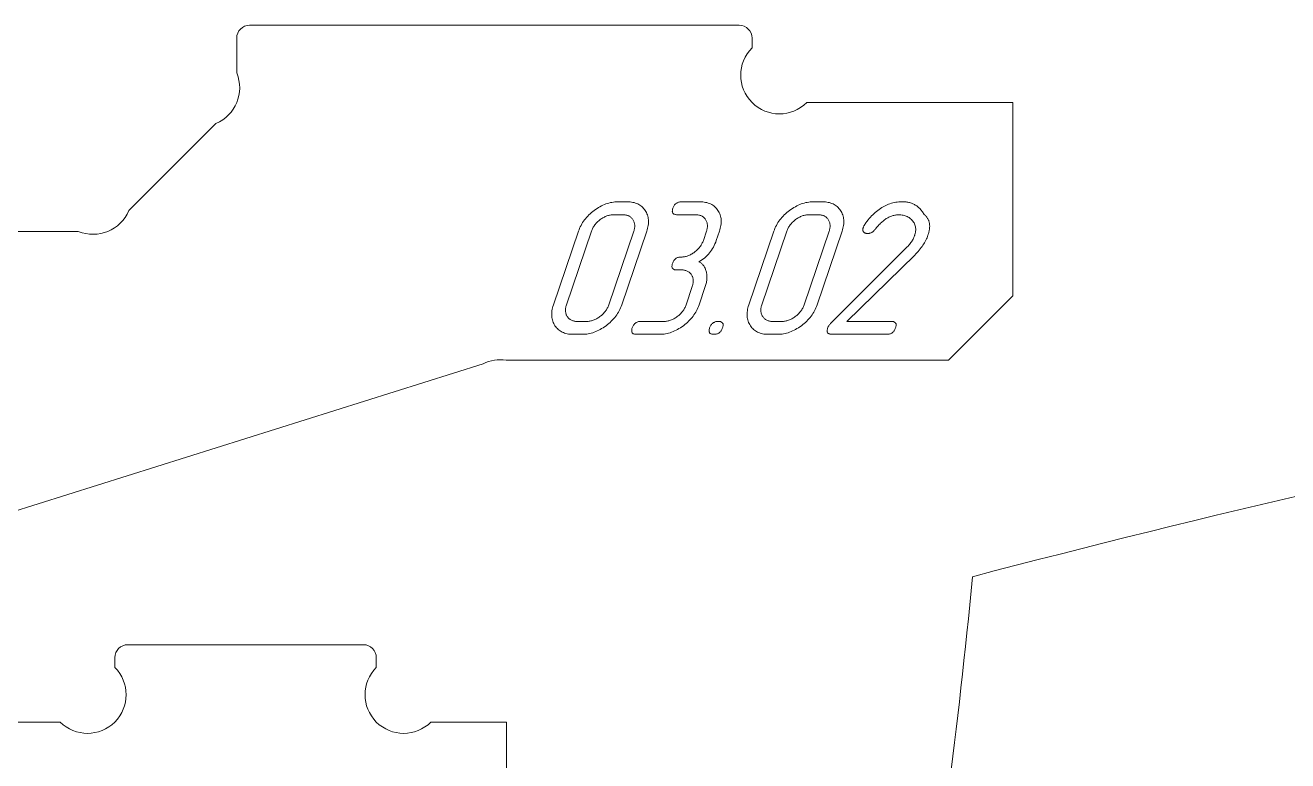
# Model space of a CAD drawing. Header units: millimetres. Extents: x 14 to 1461, y -733 to -10.
# Drawn here: x 789.1 to 887.1, y -77.3 to -20.2 of the extents above; entities that cross this region are included whole.
import ezdxf

# ---------------------------------------------------------------- set-up
doc = ezdxf.new("R2010")
doc.units = ezdxf.units.MM
doc.layers.add('Cut', color=7, linetype='Continuous', lineweight=0)
doc.layers.add('Mark', color=7, linetype='Continuous', lineweight=0)

msp = doc.modelspace()

# ---------------------------------------------------------------- linework, layer by layer
at = {"layer": 'Cut'}
msp.add_lwpolyline([(782.745297, -36.177623), (793.219308, -36.177623, 0.414213562), (797.138997, -34.554035), (803.891801, -27.801231, 0.414213562), (805.515389, -23.881542), (805.515389, -21.177653, -0.414213562), (806.515387, -20.177655), (844.515311, -20.177655, -0.414213562), (845.515309, -21.177653), (845.515309, -21.935002, 1), (849.75795, -26.177643), (865.765268, -26.177643), (865.765268, -41.177613), (860.765278, -46.177603), (826.426587, -46.177603, 0.153655347), (824.646147, -46.451177), (730.199296, -76.177543)], format="xyb", dxfattribs=at)
msp.add_lwpolyline([(860.973497, -77.970618), (861.104454, -76.920118), (861.233575, -75.866773), (861.360821, -74.810531), (861.486153, -73.751339), (861.609532, -72.689144), (861.73092, -71.623894), (861.850277, -70.555536), (861.967565, -69.484019), (862.082745, -68.40929), (862.195777, -67.331296), (862.306624, -66.249985), (862.415246, -65.165304), (862.521605, -64.077202), (862.625661, -62.985625), (864.317629, -62.542691), (866.014808, -62.101559), (867.717244, -61.662249), (869.424992, -61.224792), (871.138142, -60.789265), (872.856797, -60.35576), (874.581058, -59.924368), (876.311029, -59.495182), (878.046811, -59.068294), (879.788507, -58.643795), (881.53622, -58.221777), (883.290051, -57.802334), (885.050103, -57.385555), (886.816478, -56.971534), (888.589278, -56.560362)], dxfattribs=at)
msp.add_lwpolyline([(785.952609, -74.266752), (791.809947, -74.266752, 1), (796.052588, -70.024111), (796.052588, -69.266762, -0.414213562), (797.052586, -68.266764), (815.35255, -68.266764, -0.414213562), (816.352548, -69.266762), (816.352548, -70.024111, 1), (820.595189, -74.266752), (826.452528, -74.266752), (826.452528, -207.766485), (820.595189, -207.766485, 1), (816.352548, -212.009126), (816.352548, -212.766475, -0.414213562), (815.35255, -213.766473), (797.052586, -213.766473, -0.414213562), (796.052588, -212.766475), (796.052588, -212.009126, 1), (791.809947, -207.766485), (785.952609, -207.766485)], format="xyb", close=True, dxfattribs=at)
at = {"layer": 'Mark'}
for points in [[(835.819816, -33.884097), (835.105532, -33.884097), (834.987474, -33.886714), (834.869795, -33.894564), (834.752494, -33.907647), (834.635573, -33.925964), (834.51903, -33.949514), (834.402866, -33.978297), (834.287081, -34.012313), (834.171675, -34.051563), (834.056648, -34.096046), (833.942, -34.145763), (833.82773, -34.200713), (833.713839, -34.260896), (833.600327, -34.326312), (833.487194, -34.396962), (833.37444, -34.472845), (833.262065, -34.553962), (833.152129, -34.638773), (833.046692, -34.725742), (832.945755, -34.814868), (832.849318, -34.906151), (832.75738, -34.999592), (832.669942, -35.095189), (832.587004, -35.192944), (832.508565, -35.292855), (832.434625, -35.394924), (832.365186, -35.49915), (832.300245, -35.605533), (832.239805, -35.714074), (832.183864, -35.824771), (832.132422, -35.937626), (832.085481, -36.052638), (832.043038, -36.169807), (830.101078, -41.884081), (830.063785, -42.001516), (830.032458, -42.116768), (830.007097, -42.229836), (829.987703, -42.340721), (829.974274, -42.449422), (829.966812, -42.555941), (829.965316, -42.660276), (829.969786, -42.762427), (829.980223, -42.862396), (829.996625, -42.960181), (830.018994, -43.055783), (830.047329, -43.149201), (830.08163, -43.240436), (830.121897, -43.329488), (830.16813, -43.416357), (830.22033, -43.501042), (830.277492, -43.582023), (830.338613, -43.65778), (830.403693, -43.728312), (830.472732, -43.79362), (830.545731, -43.853703), (830.622688, -43.908561), (830.703604, -43.958194), (830.788479, -44.002604), (830.877313, -44.041788), (830.970106, -44.075748), (831.066858, -44.104483), (831.167569, -44.127994), (831.272239, -44.14628), (831.380868, -44.159342), (831.493456, -44.167178), (831.610003, -44.169791), (832.324288, -44.169791), (832.443793, -44.167184), (832.562829, -44.159365), (832.681396, -44.146333), (832.799493, -44.128088), (832.91712, -44.10463), (833.034278, -44.07596), (833.150966, -44.042076), (833.267185, -44.00298), (833.382934, -43.958671), (833.498214, -43.909149), (833.613024, -43.854415), (833.727365, -43.794467), (833.841236, -43.729307), (833.954637, -43.658934), (834.067569, -43.583348), (834.180032, -43.502549), (834.290015, -43.418034), (834.395509, -43.331301), (834.496514, -43.242349), (834.59303, -43.151179), (834.685056, -43.05779), (834.772594, -42.962182), (834.855642, -42.864356), (834.934202, -42.764311), (835.008272, -42.662047), (835.077853, -42.557565), (835.142945, -42.450864), (835.203547, -42.341945), (835.259661, -42.230807), (835.311286, -42.11745), (835.358421, -42.001875), (835.401067, -41.884081), (837.343028, -36.169807), (837.380347, -36.052279), (837.41167, -35.936943), (837.436996, -35.8238), (837.456326, -35.71285), (837.469659, -35.604092), (837.476995, -35.497526), (837.478334, -35.393153), (837.473677, -35.290972), (837.463023, -35.190984), (837.446373, -35.093188), (837.423725, -34.997585), (837.395082, -34.904174), (837.360441, -34.812955), (837.319804, -34.72393), (837.27317, -34.637096), (837.220539, -34.552455), (837.162915, -34.471521), (837.101302, -34.395809), (837.035699, -34.325318), (836.966107, -34.260048), (836.892525, -34.200001), (836.814953, -34.145174), (836.733393, -34.09557), (836.647842, -34.051187), (836.558302, -34.012025), (836.464773, -33.978085), (836.367254, -33.949366), (836.265745, -33.925869), (836.160247, -33.907594), (836.05076, -33.89454), (835.937283, -33.886708)], [(839.673492, -39.169801), (840.030634, -39.169801), (840.095831, -39.171276), (840.158832, -39.175702), (840.219638, -39.183078), (840.278248, -39.193406), (840.334663, -39.206683), (840.388882, -39.222912), (840.440905, -39.242091), (840.490733, -39.26422), (840.538366, -39.2893), (840.583803, -39.317331), (840.627045, -39.348313), (840.668091, -39.382245), (840.706941, -39.419127), (840.743596, -39.45896), (840.778056, -39.501744), (840.81032, -39.547479), (840.839808, -39.595285), (840.86594, -39.644284), (840.888716, -39.694475), (840.908136, -39.74586), (840.9242, -39.798437), (840.936908, -39.852207), (840.94626, -39.90717), (840.952256, -39.963326), (840.954896, -40.020674), (840.954179, -40.079216), (840.950107, -40.13895), (840.942679, -40.199877), (840.931894, -40.261997), (840.917754, -40.325309), (840.900257, -40.389814), (840.879405, -40.455512), (840.393914, -41.884081), (840.370022, -41.950045), (840.343603, -42.01479), (840.314657, -42.078316), (840.283183, -42.140624), (840.249182, -42.201712), (840.212653, -42.261581), (840.173598, -42.320231), (840.132015, -42.377663), (840.087904, -42.433875), (840.041267, -42.488869), (839.992102, -42.542643), (839.94041, -42.595199), (839.886191, -42.646535), (839.829444, -42.696653), (839.77017, -42.745551), (839.708369, -42.793231), (839.645194, -42.83883), (839.581801, -42.881488), (839.518187, -42.921203), (839.454355, -42.957977), (839.390303, -42.991808), (839.326032, -43.022698), (839.261542, -43.050646), (839.196833, -43.075652), (839.131904, -43.097716), (839.066756, -43.116839), (839.001388, -43.133019), (838.935801, -43.146258), (838.869995, -43.156554), (838.80397, -43.163909), (838.737726, -43.168322), (838.671262, -43.169793), (836.885551, -43.169793), (836.824341, -43.171746), (836.76571, -43.177605), (836.709658, -43.187371), (836.656185, -43.201043), (836.605291, -43.218621), (836.556977, -43.240105), (836.511241, -43.265496), (836.468085, -43.294792), (836.427508, -43.327996), (836.38951, -43.365105), (836.354092, -43.40612), (836.321252, -43.451042), (836.290992, -43.49987), (836.263311, -43.552604), (836.238209, -43.609245), (836.215686, -43.669792), (836.197056, -43.730339), (836.18366, -43.786979), (836.175499, -43.839713), (836.172571, -43.888541), (836.174878, -43.933463), (836.182419, -43.974479), (836.195194, -44.011588), (836.213203, -44.044791), (836.236446, -44.074088), (836.264924, -44.099478), (836.298636, -44.120963), (836.337582, -44.138541), (836.381762, -44.152213), (836.431177, -44.161978), (836.485825, -44.167838), (836.545708, -44.169791), (838.331419, -44.169791), (838.450937, -44.167184), (838.569955, -44.159363), (838.688473, -44.146329), (838.806491, -44.128081), (838.924009, -44.10462), (839.041027, -44.075944), (839.157545, -44.042055), (839.273562, -44.002952), (839.38908, -43.958636), (839.504098, -43.909106), (839.618615, -43.854362), (839.732633, -43.794404), (839.846151, -43.729233), (839.959168, -43.658848), (840.071685, -43.58325), (840.183703, -43.502437), (840.29324, -43.41791), (840.398317, -43.331167), (840.498933, -43.242208), (840.595089, -43.151032), (840.686785, -43.057641), (840.774021, -42.962034), (840.856796, -42.864211), (840.93511, -42.764171), (841.008965, -42.661916), (841.078359, -42.557445), (841.143292, -42.450758), (841.203766, -42.341854), (841.259779, -42.230735), (841.311331, -42.1174), (841.358423, -42.001848), (841.401055, -41.884081), (841.886545, -40.455512), (841.912111, -40.376457), (841.934848, -40.298107), (841.954754, -40.220464), (841.971831, -40.143526), (841.986077, -40.067294), (841.997494, -39.991767), (842.006081, -39.916947), (842.011838, -39.842832), (842.014765, -39.769424), (842.014863, -39.696721), (842.01213, -39.624723), (842.006568, -39.553432), (841.998176, -39.482847), (841.986954, -39.412967), (841.972902, -39.343793), (841.956021, -39.275325), (841.936658, -39.208563), (841.915161, -39.144509), (841.891532, -39.083161), (841.865769, -39.02452), (841.837873, -38.968586), (841.807844, -38.915359), (841.775682, -38.864839), (841.741386, -38.817025), (841.704958, -38.771919), (841.666396, -38.729519), (841.625701, -38.689827), (841.582873, -38.652841), (841.537912, -38.618562), (841.490818, -38.58699), (841.44159, -38.558125), (841.390229, -38.531967), (841.510465, -38.460685), (841.625943, -38.385175), (841.736664, -38.305436), (841.842628, -38.22147), (841.943835, -38.133276), (842.040284, -38.040854), (842.131976, -37.944203), (842.218911, -37.843325), (842.301088, -37.738219), (842.378509, -37.628885), (842.451172, -37.515322), (842.519078, -37.397532), (842.582226, -37.275514), (842.640618, -37.149268), (842.694252, -37.018793), (842.743129, -36.884091), (842.985874, -36.169807), (843.023194, -36.052305), (843.054548, -35.936994), (843.079936, -35.823872), (843.099357, -35.71294), (843.112811, -35.604198), (843.120299, -35.497646), (843.12182, -35.393284), (843.117374, -35.291112), (843.106962, -35.191129), (843.090584, -35.093336), (843.068238, -34.997733), (843.039926, -34.90432), (843.005648, -34.813097), (842.965402, -34.724064), (842.919191, -34.63722), (842.867012, -34.552567), (842.80984, -34.471619), (842.748648, -34.395894), (842.683435, -34.325391), (842.614202, -34.260111), (842.540948, -34.200053), (842.463674, -34.145218), (842.382379, -34.095605), (842.297064, -34.051214), (842.207728, -34.012046), (842.114372, -33.978101), (842.016995, -33.949377), (841.915598, -33.925876), (841.810181, -33.907598), (841.700743, -33.894542), (841.587284, -33.886708), (841.469805, -33.884097), (840.041237, -33.884097), (839.980026, -33.88605), (839.921395, -33.89191), (839.865343, -33.901675), (839.81187, -33.915347), (839.760977, -33.932925), (839.712662, -33.954409), (839.666927, -33.9798), (839.623771, -34.009097), (839.583194, -34.0423), (839.545196, -34.079409), (839.509777, -34.120425), (839.476938, -34.165346), (839.446678, -34.214174), (839.418997, -34.266909), (839.393895, -34.323549), (839.371372, -34.384096), (839.352742, -34.444643), (839.339346, -34.501283), (839.331184, -34.554018), (839.328257, -34.602846), (839.330563, -34.647767), (839.338104, -34.688783), (839.350879, -34.725892), (839.368888, -34.759095), (839.392132, -34.788392), (839.420609, -34.813783), (839.454321, -34.835267), (839.493267, -34.852845), (839.537448, -34.866517), (839.586862, -34.876283), (839.641511, -34.882142), (839.701394, -34.884095), (841.129962, -34.884095), (841.195159, -34.88557), (841.25816, -34.889996), (841.318966, -34.897373), (841.377576, -34.9077), (841.433991, -34.920978), (841.48821, -34.937206), (841.540233, -34.956385), (841.590062, -34.978514), (841.637694, -35.003595), (841.683131, -35.031625), (841.726373, -35.062607), (841.767419, -35.096539), (841.80627, -35.133421), (841.842925, -35.173255), (841.877384, -35.216038), (841.909648, -35.261773), (841.939136, -35.309579), (841.965268, -35.358578), (841.988044, -35.40877), (842.007464, -35.460154), (842.023528, -35.512731), (842.036236, -35.566502), (842.045588, -35.621465), (842.051584, -35.67762), (842.054224, -35.734969), (842.053507, -35.79351), (842.049435, -35.853244), (842.042007, -35.914171), (842.031222, -35.976291), (842.017082, -36.039603), (841.999585, -36.104109), (841.978733, -36.169807), (841.735988, -36.884091), (841.712096, -36.950055), (841.685676, -37.0148), (841.65673, -37.078326), (841.625256, -37.140634), (841.591255, -37.201722), (841.554726, -37.261591), (841.515671, -37.320241), (841.474088, -37.377673), (841.429978, -37.433885), (841.38334, -37.488879), (841.334175, -37.542653), (841.282483, -37.595209), (841.228264, -37.646545), (841.171517, -37.696663), (841.112243, -37.745561), (841.050442, -37.793241), (840.987268, -37.83884), (840.923874, -37.881498), (840.860261, -37.921213), (840.796428, -37.957987), (840.732377, -37.991818), (840.668106, -38.022708), (840.603615, -38.050656), (840.538906, -38.075662), (840.473977, -38.097726), (840.408829, -38.116849), (840.343461, -38.133029), (840.277875, -38.146268), (840.212069, -38.156564), (840.146043, -38.163919), (840.079799, -38.168332), (840.013335, -38.169803), (839.952125, -38.171756), (839.893493, -38.177615), (839.837441, -38.187381), (839.783969, -38.201053), (839.733075, -38.218631), (839.68476, -38.240115), (839.639025, -38.265506), (839.595869, -38.294802), (839.555292, -38.328006), (839.517294, -38.365115), (839.481876, -38.40613), (839.449036, -38.451052), (839.418776, -38.49988), (839.391095, -38.552614), (839.365993, -38.609255), (839.34347, -38.669802), (839.32484, -38.730349), (839.311444, -38.786989), (839.303282, -38.839723), (839.300355, -38.888551), (839.302661, -38.933473), (839.310202, -38.974489), (839.322977, -39.011598), (839.340987, -39.044801), (839.36423, -39.074098), (839.392708, -39.099488), (839.42642, -39.120973), (839.465366, -39.138551), (839.509546, -39.152223), (839.55896, -39.161988), (839.613609, -39.167848)], [(846.774259, -44.169791), (847.488543, -44.169791), (847.608049, -44.167184), (847.727085, -44.159365), (847.845651, -44.146333), (847.963748, -44.128088), (848.081375, -44.10463), (848.198533, -44.07596), (848.315221, -44.042076), (848.43144, -44.00298), (848.547189, -43.958671), (848.662469, -43.909149), (848.777279, -43.854415), (848.89162, -43.794467), (849.005491, -43.729307), (849.118893, -43.658934), (849.231825, -43.583348), (849.344287, -43.502549), (849.45427, -43.418034), (849.559764, -43.331301), (849.660769, -43.242349), (849.757285, -43.151179), (849.849312, -43.05779), (849.936849, -42.962182), (850.019898, -42.864356), (850.098457, -42.764311), (850.172527, -42.662047), (850.242108, -42.557565), (850.3072, -42.450864), (850.367803, -42.341945), (850.423917, -42.230807), (850.475541, -42.11745), (850.522676, -42.001875), (850.565323, -41.884081), (852.507283, -36.169807), (852.544603, -36.052279), (852.575926, -35.936943), (852.601252, -35.8238), (852.620581, -35.71285), (852.633914, -35.604092), (852.64125, -35.497526), (852.64259, -35.393153), (852.637933, -35.290972), (852.627279, -35.190984), (852.610628, -35.093188), (852.587981, -34.997585), (852.559337, -34.904174), (852.524696, -34.812955), (852.484059, -34.72393), (852.437425, -34.637096), (852.384794, -34.552455), (852.327171, -34.471521), (852.265557, -34.395809), (852.199954, -34.325318), (852.130362, -34.260048), (852.05678, -34.200001), (851.979209, -34.145174), (851.897648, -34.09557), (851.812098, -34.051187), (851.722558, -34.012025), (851.629028, -33.978085), (851.531509, -33.949366), (851.430001, -33.925869), (851.324503, -33.907594), (851.215015, -33.89454), (851.101538, -33.886708), (850.984072, -33.884097), (850.269788, -33.884097), (850.151729, -33.886714), (850.03405, -33.894564), (849.91675, -33.907647), (849.799828, -33.925964), (849.683286, -33.949514), (849.567122, -33.978297), (849.451337, -34.012313), (849.335931, -34.051563), (849.220903, -34.096046), (849.106255, -34.145763), (848.991985, -34.200713), (848.878095, -34.260896), (848.764583, -34.326312), (848.65145, -34.396962), (848.538696, -34.472845), (848.42632, -34.553962), (848.316384, -34.638773), (848.210948, -34.725742), (848.110011, -34.814868), (848.013573, -34.906151), (847.921636, -34.999592), (847.834198, -35.095189), (847.751259, -35.192944), (847.67282, -35.292855), (847.598881, -35.394924), (847.529441, -35.49915), (847.464501, -35.605533), (847.40406, -35.714074), (847.348119, -35.824771), (847.296678, -35.937626), (847.249736, -36.052638), (847.207294, -36.169807), (845.265333, -41.884081), (845.22804, -42.001516), (845.196713, -42.116768), (845.171353, -42.229836), (845.151958, -42.340721), (845.13853, -42.449422), (845.131068, -42.555941), (845.129572, -42.660276), (845.134042, -42.762427), (845.144478, -42.862396), (845.160881, -42.960181), (845.183249, -43.055783), (845.211584, -43.149201), (845.245885, -43.240436), (845.286152, -43.329488), (845.332386, -43.416357), (845.384585, -43.501042), (845.441747, -43.582023), (845.502869, -43.65778), (845.567949, -43.728312), (845.636988, -43.79362), (845.709986, -43.853703), (845.786943, -43.908561), (845.867859, -43.958194), (845.952734, -44.002604), (846.041568, -44.041788), (846.134361, -44.075748), (846.231114, -44.104483), (846.331825, -44.127994), (846.436495, -44.14628), (846.545124, -44.159342), (846.657712, -44.167178)], [(851.613646, -43.331958), (851.57272, -43.375305), (851.535654, -43.417567), (851.502449, -43.458745), (851.473105, -43.498838), (851.447622, -43.537846), (851.426, -43.57577), (851.408239, -43.612609), (851.394339, -43.648363), (851.374802, -43.711505), (851.360501, -43.770573), (851.351435, -43.825567), (851.347603, -43.876488), (851.349007, -43.923335), (851.355646, -43.966108), (851.36752, -44.004808), (851.384629, -44.039434), (851.406973, -44.069986), (851.434552, -44.096465), (851.467366, -44.11887), (851.505416, -44.137202), (851.5487, -44.151459), (851.597219, -44.161643), (851.650974, -44.167754), (851.709963, -44.169791), (855.981383, -44.169791), (856.043459, -44.167838), (856.102901, -44.161978), (856.159708, -44.152213), (856.213881, -44.138541), (856.265421, -44.120963), (856.314326, -44.099478), (856.360597, -44.074088), (856.404234, -44.044791), (856.445237, -44.011588), (856.483606, -43.974479), (856.51934, -43.933463), (856.552441, -43.888541), (856.582908, -43.839713), (856.61074, -43.786979), (856.635938, -43.730339), (856.658502, -43.669792), (856.677091, -43.609245), (856.690391, -43.552604), (856.698401, -43.49987), (856.701122, -43.451042), (856.698554, -43.40612), (856.690697, -43.365105), (856.677551, -43.327996), (856.659116, -43.294792), (856.635392, -43.265496), (856.606378, -43.240105), (856.572076, -43.218621), (856.532484, -43.201043), (856.487603, -43.187371), (856.437433, -43.177605), (856.381974, -43.171746), (856.321226, -43.169793), (852.871233, -43.169793), (858.14745, -38.014446), (858.240843, -37.919346), (858.330341, -37.824114), (858.415944, -37.72875), (858.497652, -37.633252), (858.575465, -37.537623), (858.649383, -37.441861), (858.719407, -37.345966), (858.785535, -37.249939), (858.847769, -37.153779), (858.906107, -37.057486), (858.960551, -36.961061), (859.0111, -36.864504), (859.057753, -36.767814), (859.100512, -36.670992), (859.139376, -36.574037), (859.174346, -36.476949), (859.196207, -36.410204), (859.21606, -36.344525), (859.233904, -36.279912), (859.249739, -36.216364), (859.263567, -36.153883), (859.275385, -36.092468), (859.285196, -36.032118), (859.292997, -35.972834), (859.298791, -35.914617), (859.302576, -35.857465), (859.304352, -35.801379), (859.30412, -35.74636), (859.301879, -35.692406), (859.29763, -35.639518), (859.291372, -35.587696), (859.283106, -35.53694), (859.272832, -35.48725), (859.260548, -35.438625), (859.246257, -35.391067), (859.229957, -35.344575), (859.211648, -35.299148), (859.191331, -35.254788), (859.169006, -35.211493), (859.144672, -35.169265), (859.118329, -35.128102), (859.089978, -35.088005), (859.059619, -35.048974), (859.027251, -35.01101), (858.992875, -34.974111), (858.95649, -34.938278), (858.918096, -34.90351), (858.877694, -34.869809), (858.836843, -34.801226), (858.79471, -34.735098), (858.751293, -34.671423), (858.706594, -34.610203), (858.660613, -34.551437), (858.613349, -34.495125), (858.564802, -34.441268), (858.514973, -34.389865), (858.463861, -34.340916), (858.411466, -34.294421), (858.357789, -34.250381), (858.30283, -34.208795), (858.246588, -34.169663), (858.189063, -34.132985), (858.130256, -34.098762), (858.070166, -34.066993), (858.008793, -34.037678), (857.946138, -34.010818), (857.8822, -33.986411), (857.81698, -33.964459), (857.750477, -33.944961), (857.682692, -33.927918), (857.613624, -33.913329), (857.543273, -33.901194), (857.47164, -33.891513), (857.398724, -33.884287), (857.324526, -33.879515), (857.249045, -33.877197), (857.229974, -33.877001), (857.220409, -33.87696), (857.215619, -33.876954), (857.208355, -33.876961), (857.147949, -33.877624), (857.028077, -33.882206), (856.909458, -33.89113), (856.792092, -33.904394), (856.67598, -33.921999), (856.56112, -33.943945), (856.447513, -33.970233), (856.33516, -34.000861), (856.224059, -34.035831), (856.114212, -34.075141), (856.005617, -34.118793), (855.898276, -34.166785), (855.792188, -34.219119), (855.687353, -34.275793), (855.58377, -34.336809), (855.481441, -34.402165), (855.380365, -34.471863), (855.280542, -34.545902), (855.181973, -34.624282), (855.084656, -34.707002), (854.988592, -34.794064), (854.893781, -34.885467), (854.800224, -34.981211), (854.707919, -35.081296), (854.616868, -35.185722), (854.527069, -35.294489), (854.438524, -35.407597), (854.351231, -35.525046), (854.308055, -35.585398), (854.286585, -35.615981), (854.275879, -35.631375), (854.274586, -35.633243), (854.274399, -35.633521), (854.274026, -35.634076), (854.268121, -35.642911), (854.256721, -35.6603), (854.235551, -35.693964), (854.216558, -35.72614), (854.199741, -35.756828), (854.1851, -35.786029), (854.172635, -35.813742), (854.162346, -35.839968), (854.160114, -35.846291), (854.159577, -35.847858), (854.158911, -35.849822), (854.157461, -35.854138), (854.151922, -35.871211), (854.14211, -35.904443), (854.133982, -35.936458), (854.127541, -35.967254), (854.122784, -35.996831), (854.119713, -36.025191), (854.118327, -36.052332), (854.118627, -36.078255), (854.120612, -36.102959), (854.124282, -36.126445), (854.129638, -36.148713), (854.136679, -36.169763), (854.145406, -36.189594), (854.155817, -36.208207), (854.167915, -36.225601), (854.181697, -36.241778), (854.197165, -36.256736), (854.214319, -36.270476), (854.233157, -36.282997), (854.253681, -36.2943), (854.275891, -36.304385), (854.299786, -36.313252), (854.325366, -36.3209), (854.352632, -36.32733), (854.381583, -36.332541), (854.412219, -36.336535), (854.444541, -36.33931), (854.478548, -36.340866), (854.496183, -36.341188), (854.505159, -36.341235), (854.511165, -36.341215), (854.555776, -36.339272), (854.599653, -36.334148), (854.642797, -36.325843), (854.685206, -36.314359), (854.726882, -36.299694), (854.767824, -36.281848), (854.808032, -36.260822), (854.847506, -36.236616), (854.886246, -36.209229), (854.924253, -36.178662), (854.961525, -36.144915), (854.998064, -36.107987), (855.033869, -36.067879), (855.06894, -36.02459), (855.071107, -36.021779), (855.07219, -36.020369), (855.074488, -36.017381), (855.089765, -35.997653), (855.120366, -35.958721), (855.181761, -35.882948), (855.243411, -35.809965), (855.305316, -35.73977), (855.367477, -35.672365), (855.429894, -35.607749), (855.492566, -35.545922), (855.555493, -35.486884), (855.618676, -35.430635), (855.682114, -35.377176), (855.745808, -35.326506), (855.809757, -35.278625), (855.873962, -35.233533), (855.938422, -35.19123), (856.003138, -35.151717), (856.068109, -35.114993), (856.133336, -35.081057), (856.198818, -35.049912), (856.264556, -35.021555), (856.330549, -34.995987), (856.396797, -34.973209), (856.463301, -34.95322), (856.53006, -34.93602), (856.597075, -34.921609), (856.664346, -34.909987), (856.731872, -34.901155), (856.799653, -34.895112), (856.86769, -34.891858), (856.901804, -34.891277), (856.910342, -34.89124), (856.917175, -34.891242), (856.929102, -34.891302), (856.976346, -34.892263), (857.068615, -34.897645), (857.157925, -34.907639), (857.244275, -34.922246), (857.327665, -34.941466), (857.408095, -34.965299), (857.485566, -34.993744), (857.560077, -35.026802), (857.631628, -35.064473), (857.70022, -35.106757), (857.765852, -35.153654), (857.828524, -35.205163), (857.888237, -35.261285), (857.94499, -35.32202), (857.998903, -35.387858), (858.047764, -35.456898), (858.090563, -35.527747), (858.127301, -35.600406), (858.157977, -35.674875), (858.182592, -35.751154), (858.201144, -35.829243), (858.213635, -35.909141), (858.220065, -35.990849), (858.220432, -36.074367), (858.214738, -36.159695), (858.202982, -36.246833), (858.185165, -36.33578), (858.161285, -36.426537), (858.147073, -36.472595), (858.139398, -36.495793), (858.133379, -36.513278), (858.108292, -36.580355), (858.080022, -36.647471), (858.048569, -36.714627), (858.013934, -36.781823), (857.976117, -36.849058), (857.935116, -36.916333), (857.890934, -36.983648), (857.843568, -37.051003), (857.79302, -37.118397), (857.739289, -37.185831), (857.682376, -37.253305), (857.62228, -37.320819), (857.559002, -37.388372), (857.492541, -37.455965)], [(835.479973, -34.884095), (834.765689, -34.884095), (834.700685, -34.885576), (834.635779, -34.890018), (834.57097, -34.897422), (834.506259, -34.907787), (834.441645, -34.921114), (834.37713, -34.937402), (834.312711, -34.956652), (834.248391, -34.978863), (834.184168, -35.004036), (834.120043, -35.03217), (834.056016, -35.063266), (833.992086, -35.097324), (833.928254, -35.134342), (833.864519, -35.174323), (833.800882, -35.217265), (833.737343, -35.263168), (833.675136, -35.311132), (833.615498, -35.360257), (833.558427, -35.410541), (833.503924, -35.461986), (833.451989, -35.51459), (833.402622, -35.568355), (833.355822, -35.62328), (833.31159, -35.679365), (833.269927, -35.736609), (833.230831, -35.795015), (833.194302, -35.85458), (833.160342, -35.915305), (833.12895, -35.97719), (833.100125, -36.040236), (833.073868, -36.104441), (833.050179, -36.169807), (831.108219, -41.884081), (831.087394, -41.949713), (831.069924, -42.014158), (831.055811, -42.077417), (831.045053, -42.13949), (831.03765, -42.200377), (831.033603, -42.260077), (831.032912, -42.318591), (831.035577, -42.375919), (831.041597, -42.43206), (831.050972, -42.487016), (831.063703, -42.540785), (831.07979, -42.593368), (831.099233, -42.644764), (831.122031, -42.694974), (831.148185, -42.743998), (831.177694, -42.791836), (831.209948, -42.837604), (831.244336, -42.88042), (831.280859, -42.920282), (831.319515, -42.957192), (831.360305, -42.991149), (831.40323, -43.022153), (831.448288, -43.050205), (831.495481, -43.075304), (831.544807, -43.097449), (831.596268, -43.116643), (831.649863, -43.132883), (831.705591, -43.14617), (831.763454, -43.156505), (831.823451, -43.163887), (831.885582, -43.168316), (831.949847, -43.169793), (832.664131, -43.169793), (832.730649, -43.168321), (832.796972, -43.163906), (832.8631, -43.156548), (832.929033, -43.146247), (832.994772, -43.133003), (833.060315, -43.116815), (833.125664, -43.097684), (833.190818, -43.07561), (833.255777, -43.050593), (833.320541, -43.022633), (833.38511, -42.991729), (833.449484, -42.957883), (833.513664, -42.921093), (833.577648, -42.881359), (833.641438, -42.838683), (833.705033, -42.793064), (833.767253, -42.745365), (833.826917, -42.696451), (833.884026, -42.646323), (833.938581, -42.594979), (833.99058, -42.54242), (834.040024, -42.488646), (834.086912, -42.433657), (834.131246, -42.377453), (834.173024, -42.320035), (834.212247, -42.261401), (834.248915, -42.201552), (834.283028, -42.140488), (834.314585, -42.078208), (834.343587, -42.014714), (834.370035, -41.950005), (834.393926, -41.884081), (836.335887, -36.169807), (836.356713, -36.104149), (836.374158, -36.039679), (836.388221, -35.976399), (836.398903, -35.914307), (836.406204, -35.853404), (836.410123, -35.793691), (836.410661, -35.735166), (836.407818, -35.677829), (836.401593, -35.621682), (836.391987, -35.566724), (836.378999, -35.512954), (836.362631, -35.460374), (836.342881, -35.408982), (836.319749, -35.358779), (836.293236, -35.309765), (836.263342, -35.26194), (836.230672, -35.216186), (836.195829, -35.173383), (836.158814, -35.133532), (836.119628, -35.096633), (836.078269, -35.062686), (836.034738, -35.031691), (835.989036, -35.003648), (835.941161, -34.978556), (835.891115, -34.956417), (835.838896, -34.93723), (835.784506, -34.920994), (835.727943, -34.90771), (835.669209, -34.897379), (835.608302, -34.889999), (835.545224, -34.885571)], [(847.114102, -43.169793), (847.828386, -43.169793), (847.894904, -43.168321), (847.961227, -43.163906), (848.027355, -43.156548), (848.093289, -43.146247), (848.159027, -43.133003), (848.224571, -43.116815), (848.289919, -43.097684), (848.355073, -43.07561), (848.420032, -43.050593), (848.484796, -43.022633), (848.549365, -42.991729), (848.61374, -42.957883), (848.677919, -42.921093), (848.741904, -42.881359), (848.805693, -42.838683), (848.869288, -42.793064), (848.931508, -42.745365), (848.991172, -42.696451), (849.048282, -42.646323), (849.102836, -42.594979), (849.154835, -42.54242), (849.204279, -42.488646), (849.251168, -42.433657), (849.295501, -42.377453), (849.337279, -42.320035), (849.376502, -42.261401), (849.41317, -42.201552), (849.447283, -42.140488), (849.47884, -42.078208), (849.507843, -42.014714), (849.53429, -41.950005), (849.558182, -41.884081), (851.500142, -36.169807), (851.520968, -36.104149), (851.538413, -36.039679), (851.552476, -35.976399), (851.563158, -35.914307), (851.570459, -35.853404), (851.574378, -35.793691), (851.574916, -35.735166), (851.572073, -35.677829), (851.565848, -35.621682), (851.556242, -35.566724), (851.543255, -35.512954), (851.526886, -35.460374), (851.507136, -35.408982), (851.484005, -35.358779), (851.457492, -35.309765), (851.427598, -35.26194), (851.394927, -35.216186), (851.360084, -35.173383), (851.32307, -35.133532), (851.283883, -35.096633), (851.242524, -35.062686), (851.198994, -35.031691), (851.153291, -35.003648), (851.105416, -34.978556), (851.05537, -34.956417), (851.003151, -34.93723), (850.948761, -34.920994), (850.892198, -34.90771), (850.833464, -34.897379), (850.772558, -34.889999), (850.709479, -34.885571), (850.644229, -34.884095), (849.929944, -34.884095), (849.86494, -34.885576), (849.800034, -34.890018), (849.735225, -34.897422), (849.670514, -34.907787), (849.605901, -34.921114), (849.541385, -34.937402), (849.476967, -34.956652), (849.412646, -34.978863), (849.348424, -35.004036), (849.284298, -35.03217), (849.220271, -35.063266), (849.156341, -35.097324), (849.092509, -35.134342), (849.028774, -35.174323), (848.965138, -35.217265), (848.901598, -35.263168), (848.839392, -35.311132), (848.779753, -35.360257), (848.722682, -35.410541), (848.668179, -35.461986), (848.616244, -35.51459), (848.566877, -35.568355), (848.520077, -35.62328), (848.475846, -35.679365), (848.434182, -35.736609), (848.395086, -35.795015), (848.358558, -35.85458), (848.324598, -35.915305), (848.293205, -35.97719), (848.26438, -36.040236), (848.238124, -36.104441), (848.214435, -36.169807), (846.272474, -41.884081), (846.251649, -41.949713), (846.23418, -42.014158), (846.220066, -42.077417), (846.209308, -42.13949), (846.201906, -42.200377), (846.197859, -42.260077), (846.197168, -42.318591), (846.199832, -42.375919), (846.205852, -42.43206), (846.215228, -42.487016), (846.227959, -42.540785), (846.244046, -42.593368), (846.263488, -42.644764), (846.286286, -42.694974), (846.31244, -42.743998), (846.341949, -42.791836), (846.374204, -42.837604), (846.408592, -42.88042), (846.445114, -42.920282), (846.48377, -42.957192), (846.524561, -42.991149), (846.567485, -43.022153), (846.612544, -43.050205), (846.659736, -43.075304), (846.709063, -43.097449), (846.760523, -43.116643), (846.814118, -43.132883), (846.869847, -43.14617), (846.927709, -43.156505), (846.987706, -43.163887), (847.049837, -43.168316)], [(842.892682, -43.169793), (842.831471, -43.171746), (842.77284, -43.177605), (842.716788, -43.187371), (842.663316, -43.201043), (842.612422, -43.218621), (842.564108, -43.240105), (842.518372, -43.265496), (842.475216, -43.294792), (842.434639, -43.327996), (842.396641, -43.365105), (842.361223, -43.40612), (842.328383, -43.451042), (842.298123, -43.49987), (842.270442, -43.552604), (842.24534, -43.609245), (842.222817, -43.669792), (842.204187, -43.730339), (842.190791, -43.786979), (842.182629, -43.839713), (842.179702, -43.888541), (842.182009, -43.933463), (842.189549, -43.974479), (842.202325, -44.011588), (842.220334, -44.044791), (842.243577, -44.074088), (842.272055, -44.099478), (842.305767, -44.120963), (842.344713, -44.138541), (842.388893, -44.152213), (842.438307, -44.161978), (842.492956, -44.167838), (842.552839, -44.169791), (842.614914, -44.167838), (842.674356, -44.161978), (842.731163, -44.152213), (842.785337, -44.138541), (842.836876, -44.120963), (842.885781, -44.099478), (842.932052, -44.074088), (842.975689, -44.044791), (843.016692, -44.011588), (843.055061, -43.974479), (843.090796, -43.933463), (843.123896, -43.888541), (843.154363, -43.839713), (843.182195, -43.786979), (843.207394, -43.730339), (843.229958, -43.669792), (843.248547, -43.609245), (843.261846, -43.552604), (843.269856, -43.49987), (843.272578, -43.451042), (843.27001, -43.40612), (843.262153, -43.365105), (843.249007, -43.327996), (843.230572, -43.294792), (843.206847, -43.265496), (843.177834, -43.240105), (843.143531, -43.218621), (843.10394, -43.201043), (843.059059, -43.187371), (843.008889, -43.177605), (842.95343, -43.171746)]]:
    msp.add_lwpolyline(points, close=True, dxfattribs=at)

doc.saveas('drawing.dxf')
